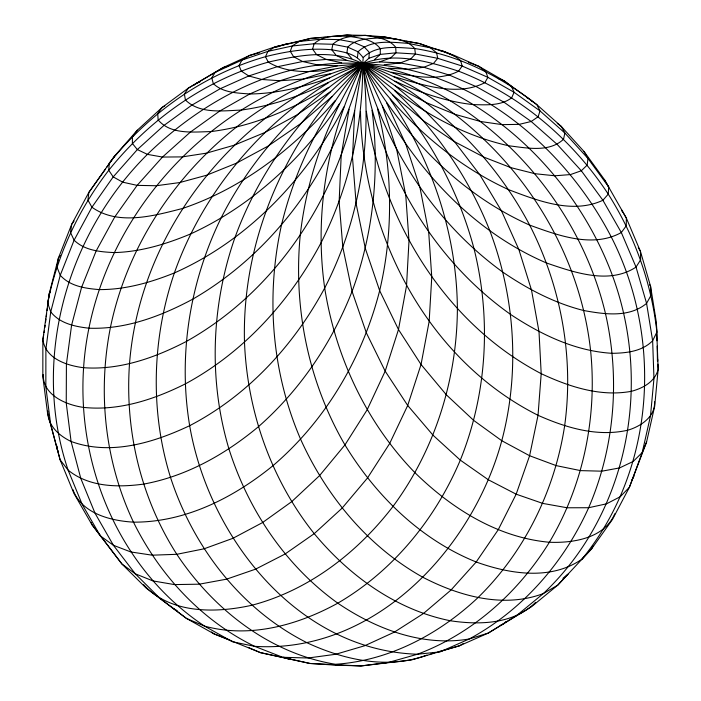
<?xml version="1.0" encoding="UTF-8"?>
<svg xmlns="http://www.w3.org/2000/svg" width="701" height="701" viewBox="0 0 701 701"><rect width="100%" height="100%" fill="white"/><g stroke="black" fill="none" stroke-linecap="round" stroke-linejoin="round"><path stroke-width="1.05" d="M372.056 110.311C379.863 171.246 373.388 233.722 352.068 291.406C331.757 343.061 300.081 390.185 258.248 426.848C225.074 454.458 186.282 476.365 143.442 484.128C117.891 487.554 89.088 487.195 68.12 470.134C31.046 360.691 66.271 234.896 147.412 154.369C204.017 99.156 281.758 57.666 362.724 63.756C400.218 116.655 449.28 162.474 508.628 189.664C537.79 200.714 572.507 214.436 602.904 200.267L608.249 194.133C572.182 139.376 520.037 94.74 458.559 71.178C428.241 61.294 393.76 51.48 362.724 63.756C339.415 160.292 279.296 249.276 192.512 299.301C160.713 316.317 125.523 329.558 88.922 328.199C75.007 326.613 59.857 323.538 50.744 311.866L60.242 275.265L74.104 240.198L91.927 207.233L113.203 176.889L137.343 149.576L163.701 125.645L191.566 105.316L220.175 88.738L248.759 75.962L276.501 66.937L302.587 61.513L326.184 59.427L346.487 60.33L362.724 63.756L395.189 85.855L426.322 102.626L455.107 114.368L480.632 121.518L502.161 124.629L519.134 124.375L531.192 121.492L538.149 116.743L540.007 110.898L514.087 92.295L487.878 77.338L462.161 66.034L437.739 58.314L415.413 54.003L395.986 52.82L380.249 54.398L368.928 58.244L362.724 63.756L332.204 96.405L300.203 123.946L267.87 146.211L236.307 163.245L206.576 175.241L179.622 182.575L156.262 185.739L137.133 185.371L122.693 182.172L113.203 176.889L108.751 170.29C149.523 119.38 205.2 79.861 268.264 62.135C298.801 55.265 333.597 48.518 362.724 63.756L382.369 106.053L396.819 150.11L405.756 195.272L408.998 240.767L406.527 285.806L398.483 329.54L385.182 371.162L367.114 409.857L344.953 444.907L319.49 475.69L291.642 501.706L262.428 522.639L232.872 538.333L204.017 548.822L176.818 554.307L152.187 555.183L130.85 551.967L113.422 545.299L100.339 535.897L82.21 504.413L68.12 470.134L60.111 459.821L50.63 424.061L45.845 386.987L45.889 349.343L50.744 311.866L47.607 302.893C57.456 254.665 78.67 209.205 108.751 170.29L109.277 163.131C149.208 113.168 203.702 74.306 265.477 56.685C287.095 51.199 309.404 47.756 331.739 49.771C342.815 51.883 356.099 53.372 362.724 63.756C376.928 162.29 428.767 256.636 510.766 314.556C541.146 334.649 575.293 351.166 612.201 353.322C626.484 353.085 642.081 351.473 652.64 340.756L656.89 332.125C651.588 283.09 634.659 235.746 608.249 194.133L608.687 186.965L587.99 158.479L564.875 133.032L540.007 110.898L536.913 104.712C501.294 76.926 459.777 55.309 414.738 48.527C397.695 47.589 376.49 44.259 363.214 57.57L362.724 63.756L354.671 110.723L352.515 157.725L356.161 203.938L365.352 248.531L379.662 290.652L398.483 329.54L421.038 364.494L446.449 394.926L473.71 420.416L501.776 440.719L529.606 455.738L556.165 465.613L580.542 470.616L601.922 471.186L619.631 467.909L633.169 461.46L642.212 452.566L646.585 441.998L654.708 406.133L658.16 369.269L656.39 322.548L650.598 286.464L640.469 251.449L626.352 218.107L604.367 179.5L584.038 151.504L561.335 126.478L536.913 104.712L529.167 98.876L504.133 80.852L478.827 66.315L454.003 55.3L419.68 43.593L383.701 36.794L365.247 35.383L347.004 35.05L310.525 38.406L275.213 46.809L249.679 55.432L223.312 67.498L188.332 88.124L162.124 107.463L137.3 130.211L114.535 156.13L88.843 192.424L71.73 224.25L58.402 258.099L49.272 293.43L42.866 339.713L42.84 376.7L47.554 413.143L60.111 459.821L73.999 493.539L91.857 524.532L121.904 563.972L146.202 588.13L186.431 618.405L214.015 633.87L260.421 652.631L310.017 663.47L335.569 665.144L360.98 665.95L411.426 659.965L459.505 645.787L488.325 633.047L531.419 606.794L557.838 585.081L567.976 574.207L562.938 578.351M43.182 374.553C42.779 395.162 65.92 404.854 83.288 407.369C118.811 411.207 153.764 399.64 185.178 383.973C243.685 352.419 289.863 301.421 320.892 243.081C348.984 187.666 363.022 125.829 362.724 63.756L379.574 61.907L400.218 62.941L423.825 67.27L449.56 75.165L476.584 86.801L504.063 102.25L531.192 121.492L557.19 144.397L581.322 170.755L602.904 200.267L621.323 232.539L636.035 267.09L646.585 303.367L652.64 340.756L653.963 378.566L650.467 416.079L642.212 452.566L629.402 487.283L612.402 519.546L591.714 548.699L557.838 585.081L543.328 593.572L516.567 615.592L488.325 633.047L469.232 638.979L440.14 651.869L417.428 654.235L388.538 662.427L360.98 665.95L310.017 663.47L260.421 652.631L248.618 647.584M395.189 85.855L426.042 111.906L454.52 141.69L479.905 174.873L501.548 211.019L518.898 249.617L531.498 290.056L538.999 331.652L541.198 373.668L538.035 415.299L529.606 455.738L516.173 494.179L498.174 529.825L476.198 561.992L450.98 590.058L423.378 613.559L394.304 632.162L364.757 645.726L335.709 654.27L308.081 658.002L282.74 657.293L254.621 646.331L232.469 641.783L204.622 626.142L186.431 618.405L159.881 598.303L135.275 573.804L113.422 545.299L95.064 513.307L80.799 478.459L71.09 441.464L66.244 403.093L66.411 364.108L71.572 325.282L81.579 287.357L96.125 251.002L114.815 216.828L137.133 185.371L162.483 157.059L190.19 132.244L219.536 111.17L249.74 93.987L279.997 80.755L309.483 71.423L337.339 65.85L362.724 63.756C372.792 140.209 360.121 219.378 324.694 288.023C293.842 345.409 247.856 395.443 189.664 425.682C153.414 442.822 110.425 455.895 71.09 441.464C59.191 435.873 47.212 425.253 47.852 411.075M368.928 58.244L369.269 52.312L364.091 46.774L353.874 42.332L339.196 39.633L320.716 39.203L299.143 41.482L275.213 46.809L267.922 51.348L241.985 60.067L215.198 72.308L188.332 88.124L184.389 93.978L185.388 99.945C199.776 114.167 222.55 110.776 240.942 110.101C284.501 104.274 325.299 86.197 362.724 63.756C470.029 66.928 563.902 145.063 611.526 237.473C663.286 339.214 655.049 469.766 581.926 559.196C550.749 580.726 509.688 574.058 476.198 561.992C420.486 539.525 375.832 495.73 344.953 444.907C308.326 382.019 293.333 307.853 300.194 235.562C307.064 174.269 329.111 115.376 362.724 63.756C477.066 80.291 573.032 169.099 612.499 275.73C652.438 384.104 628.394 513.298 543.328 593.572C503.397 608.582 459.33 596.157 422.94 577.317C368.007 546.666 326.315 496.177 300.624 439.264C271.681 372.152 265.697 296.383 281.451 225.179C295.594 165.909 324.02 110.714 362.724 63.756C481.692 93.741 577.387 195.106 605.541 313.864C620.166 378.277 614.865 446.949 588.656 507.726C563.937 562.649 522.473 610.229 469.232 638.979C422.642 646.927 375.911 629.051 337.803 603.175C285.509 565.707 248.25 509.995 228.955 448.973C208.399 380.117 211.273 305.434 234.888 237.727C259.896 169.02 305.285 108.751 362.724 63.756C483.997 107.437 576.537 222.138 590.601 350.675C597.34 416.876 583.434 484.926 549.382 542.259C518.574 592.222 472.754 633.494 417.428 654.235C297.233 650.362 208.749 537.036 189.664 425.682C177.931 355.328 189.778 282.179 220.973 218.221C252.93 154.903 302.779 101.47 362.724 63.756C433.7 98.07 492.934 155.359 529.667 225.117C561.08 286.63 574.137 357.282 564.638 425.84C554.719 490.446 524.786 551.88 477.898 597.69C439.071 634.186 389.239 660.771 335.42 664.268C269.394 653.446 213.2 609.09 176.818 554.307C140.77 498.06 124.769 430.309 129.501 363.828C139.99 229.017 237.017 109.952 362.724 63.756C404.398 101.461 453.31 133.558 508.847 145.799C526.661 147.867 548.997 152.844 563.543 139.245L564.875 133.032L561.335 126.478L557.277 123.385M657.45 361.173L657.205 346.163M357.449 57.692L358.053 51.778C371.407 39.028 392.113 42.393 408.911 43.392C426.252 47.721 446.406 48.623 460.548 60.496L462.161 66.034L458.559 71.178C437.722 81.868 413.152 75.98 391.281 72.229M57.14 446.134L56.877 448.307L58.525 452.329M44.882 327.481L45.153 325.352M45.565 322.162L45.977 318.964M46.248 316.834L46.66 313.645M47.072 310.455L47.353 308.326M47.756 305.137L48.036 303.007M48.308 300.878L49.272 293.43L50.402 291.747M349.089 109.216L341.194 155.517L339.135 201.87L342.85 247.453L352.068 291.406L366.378 332.905L385.182 371.162L407.702 405.476L433.078 435.268L460.303 460.128L488.352 479.782L516.173 494.179L542.758 503.406L567.197 507.778L588.656 507.726L606.488 503.835L620.183 496.772L629.402 487.283L646.585 441.998M43.734 334.657L42.866 339.713C45.67 358.842 66.972 365.615 83.559 367.71C119.582 370.312 154.579 357.896 186.124 341.571C272.233 293.404 331.696 205.691 354.671 110.723M44.084 332.642L44.435 330.618M584.038 151.504L587.99 158.479L587.14 165.147L581.322 170.755L570.544 174.558L554.973 175.785L534.959 173.717L511.047 167.697L483.944 157.164L454.52 141.69L423.772 121.001L392.797 94.994L362.724 63.756C328.173 132.664 313.794 211.518 324.694 288.023C335.551 356.827 366.281 422.607 415.001 472.737C451.444 508.462 497.544 537.597 549.382 542.259C573.216 543.205 604.455 538.377 614.838 513.71M592.915 545.904L591.714 548.699L581.926 559.196M631.96 479.983L633.984 476.137M343.893 106.955C306.758 178.194 248.461 240.066 174.365 272.943C150.426 282.556 125.225 289.767 99.227 289.592C85.303 288.462 70.039 286.306 60.242 275.265L56.912 266.941L58.402 258.099L60.233 255.506M105.404 169.221L88.843 192.424L87.932 200.1L91.927 207.233C118.189 225.959 153.878 215.794 182.4 208.512C242.564 188.227 294.236 148.209 335.315 100.445M106.622 167.478L114.535 156.13M74.087 221.025L71.73 224.25L70.486 232.487L74.104 240.198C84.707 250.555 100.129 251.887 114.175 252.579C140.726 251.913 166.312 244.088 190.646 233.915C251.475 206.05 301.859 159.004 339.258 103.993M137.3 130.211L132.436 136.765L132.375 143.46L137.343 149.576L147.412 154.369L162.483 157.059L182.295 156.893L206.366 153.168L234.064 145.247L264.566 132.638L296.9 114.955L329.996 92.006M332.204 96.405C275.23 164.788 241.933 253.026 244.5 342.395C247.322 411.408 271.042 479.493 314.232 533.654C349.194 575.714 396.047 609.905 450.428 620.771C479.3 625.126 513.737 624.276 535.625 602.334M505.693 621.769L503.511 624.039L500.567 625.345M374.439 59.699L380.249 54.398L380.328 48.684C373.318 39.379 360.813 38.31 350.193 36.487C337.9 35.83 323.95 34.848 314.127 43.742L292.221 45.986L267.922 51.348L265.477 56.685L268.264 62.135C296.33 78.898 332.73 69.268 362.724 63.756C400.586 132.436 457.297 192.828 529.667 225.117C558.04 235.387 592.634 248.426 621.323 232.539L626.265 225.827L626.352 218.107L621.734 210.116L622.576 212.096M194.282 84.961L196.858 83.06L199.776 82.219M328.541 82.683C258.047 126.934 202.186 194.273 174.365 272.943C152.003 338.679 149.909 411.04 170.545 477.495C193.239 547.183 241.214 609.826 307.432 642.94C344.191 659.895 387.749 669.735 426.9 655.12M164.805 105.851L162.124 107.463L157.707 113.632L158.154 119.932C170.764 134.907 193.266 131.919 210.764 131.595C252.991 126.504 292.536 109.032 328.76 87.388M463.159 643.641L459.505 645.787L438.151 651.816M649.59 284.624L650.598 286.464L650.984 295.401L646.585 303.367C629.139 317.982 604.35 314.267 583.679 310.517C554.509 303.174 527.713 289.075 502.959 272.242C433.446 221.998 385.173 146.018 362.724 63.756C238.41 96.046 136.318 201.494 110.39 327.621C97.492 392.875 104.966 461.898 133.479 522.149C159.521 574.925 201.389 620.385 254.621 646.331C374.29 653.963 472.456 549.304 501.776 440.719C520.054 371.723 515.095 297.715 489.955 231.076C468.916 177.87 435.943 129.895 394.488 90.508M379.574 61.907L390.659 57.973L395.986 52.82L395.723 47.265C388.363 38.24 375.955 37.153 365.247 35.383C354.119 36.102 341.483 36.084 332.87 44.277L314.127 43.742L312.602 49.114L316.545 54.599L326.184 59.427L341.615 62.757M275.782 47.423L286.875 43.681L289.969 43.444M333.799 69.495C212.508 101.321 113.825 205.174 88.922 328.199C66.192 439.247 108.655 562.421 204.622 626.142C249.871 638.558 297.75 625.178 337.803 603.175C393.27 570.842 435.435 518.933 460.303 460.128C487.23 393.471 491.34 318.815 474.139 249.17C459.137 192.372 430.826 139.683 392.797 94.994M329.33 78.039C303.647 86.863 277.044 93.706 249.74 93.987C237.218 92.97 223.006 92.882 213.341 83.638L211.755 77.916L215.198 72.308L223.312 67.498L228.438 66.069M383.982 663.461L386.067 662.822M431.027 653.823L434.077 652.964M259.659 52.724L249.679 55.432L241.985 60.067L239.05 65.508L241.232 71.055L248.759 75.962L261.718 79.467L279.997 80.755L303.296 79.047L331.1 73.596M384.183 64.781L400.218 62.941L410.628 59.077L415.413 54.003L414.738 48.527C406.089 38.494 392.008 38.476 379.854 37.898C368.787 38.669 356.064 38.625 347.74 47.133L346.916 52.812L351.823 58.63M337.461 36.066L347.004 35.05L351.35 35.374M335.569 665.144L337.672 664.916M319.253 37.784L310.525 38.406L299.143 41.482L292.221 45.986L290.258 51.304L293.631 56.737L302.587 61.513L317.194 64.825L337.339 65.85M323.617 37.468L325.799 37.311M374.045 36.601L383.701 36.794L397.441 39.571M388.126 68.26L408.622 69.171L423.825 67.27L433.533 63.379L437.739 58.314L436.6 52.847L430.44 47.712L419.68 43.593L405.905 41.245M290.757 658.993L287.568 658.782L283.59 657.1M439.737 50.533L442.962 51.094L453.74 55.878M393.55 76.567C421.73 84.418 456.842 97.202 484.873 82.639L487.878 77.338L485.767 71.66L478.827 66.315L468.417 62.328M229.849 640.022L214.015 633.87L211.483 632.004M498.288 78.565L504.133 80.852L511.476 86.398L514.087 92.295L511.669 97.833C500.759 106.035 486.38 104.843 473.499 104.633C446.046 101.759 419.899 92.427 394.865 81.158M527.17 98.061L529.167 98.876L532.374 101.724M346.487 60.33L336.191 55.388L331.739 49.771L332.87 44.277L347.74 47.133L358.053 51.778L363.214 57.57M177.125 610.624L172.42 607.986L171.149 606.339M143.591 584.669C170.466 614.129 215.794 613.279 251.878 605.243C308.799 590.312 357.379 552.765 392.875 506.595C434.953 449.692 456.964 379.399 457.394 308.799C456.789 234.073 432.184 160.722 390.159 99.165M382.369 106.053C419.47 173.208 475.182 232.417 546.526 262.998C574.128 272.4 609.204 284.878 636.035 267.09L640.661 259.764L640.469 251.449L638.313 247.646M604.367 179.5L608.687 186.965M386.645 102.889L405.897 144.424L420.022 187.763L428.705 232.215L431.763 277.035L429.161 321.4L421.038 364.494L407.702 405.476L389.642 443.549L367.49 478.003L342.053 508.199L314.232 533.654L285.018 554.044L255.444 569.212L226.528 579.184L199.242 584.187L174.461 584.59L152.941 580.919L135.275 573.804L121.904 563.972L91.857 524.532L91.226 522.438M72.843 489.517C81.553 513.526 110.486 520.79 133.479 522.149C185.169 522.464 233.433 497.815 272.742 465.876C325.825 420.565 362.452 358.027 379.662 290.652C393.804 230.831 392.578 168.065 377.453 108.55M366.343 111.275C381.8 218.51 443.593 322.548 541.198 373.668C569.159 386.742 600.407 397.09 631.557 391.281C643.08 388.144 655.058 381.747 658.16 369.269L657.906 364.161M360.489 111.415C362.68 233.538 426.392 359.157 538.035 415.299C565.996 427.768 597.383 437.205 628.061 430.142C640.74 426.339 655.531 416.657 654.532 401.796M657.643 359.043L657.748 361.094M656.39 322.548L657.021 340.791"/></g></svg>
